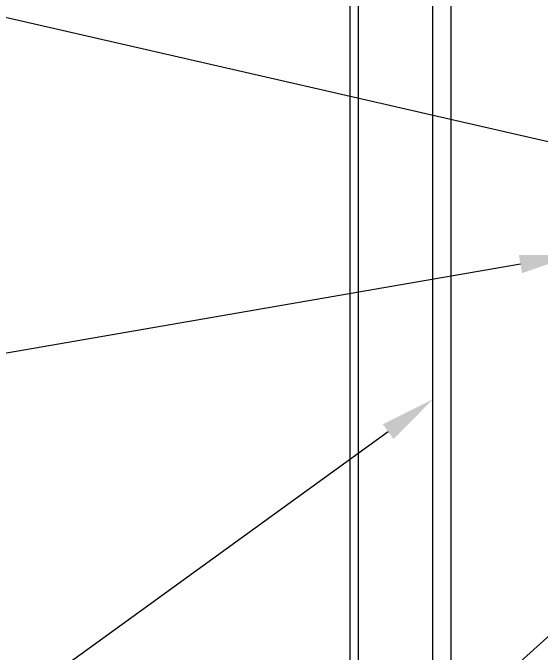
# Model space of a CAD drawing. Header units: millimetres. Extents: x 0.3 to 33.8, y 15.5 to 37.1.
# Drawn here: x 4.68 to 6.406, y 26.431 to 28.522 of the extents above; entities that cross this region are included whole.
import ezdxf

# ---------------------------------------------------------------- set-up
doc = ezdxf.new("R2010")
doc.units = ezdxf.units.MM

# ---------------------------------------------------------------- blocks, each defined once
blk = doc.blocks.new('60298_1')
at = {"transparency": 33554687}
for points in [[(6.333, 27.7306), (6.5157, 27.7317), (6.3433, 27.6714)], [(5.8884, 27.1783), (6.052, 27.2596), (5.9236, 27.1296)]]:
    blk.add_hatch(color=21, dxfattribs=at).paths.add_polyline_path(points)
for points in [[(5.8075, 29.5597), (5.7807, 29.5442), (5.7807, 24.4142)], [(5.8075, 29.5597), (5.8075, 24.4292)], [(6.0518, 25.4512), (6.0518, 28.8853)], [(6.1117, 25.4512), (6.1117, 28.8853)]]:
    blk.add_lwpolyline(points, dxfattribs=at)
at = {"color": 21, "transparency": 33554687}
for points in [[(6.9891, 27.9718), (1.7971, 29.1621), (1.6169, 29.1621)], [(6.3379, 27.7006), (2.1488, 26.9761), (1.9685, 26.9761)], [(5.9056, 27.1538), (2.4607, 24.66), (2.2805, 24.66)], [(6.4706, 26.5217), (2.6998, 23.1248), (2.5196, 23.1248)]]:
    blk.add_lwpolyline(points, dxfattribs=at)

msp = doc.modelspace()

# ---------------------------------------------------------------- block references
msp.add_blockref('60298_1', (0, 0))

doc.saveas('drawing.dxf')
